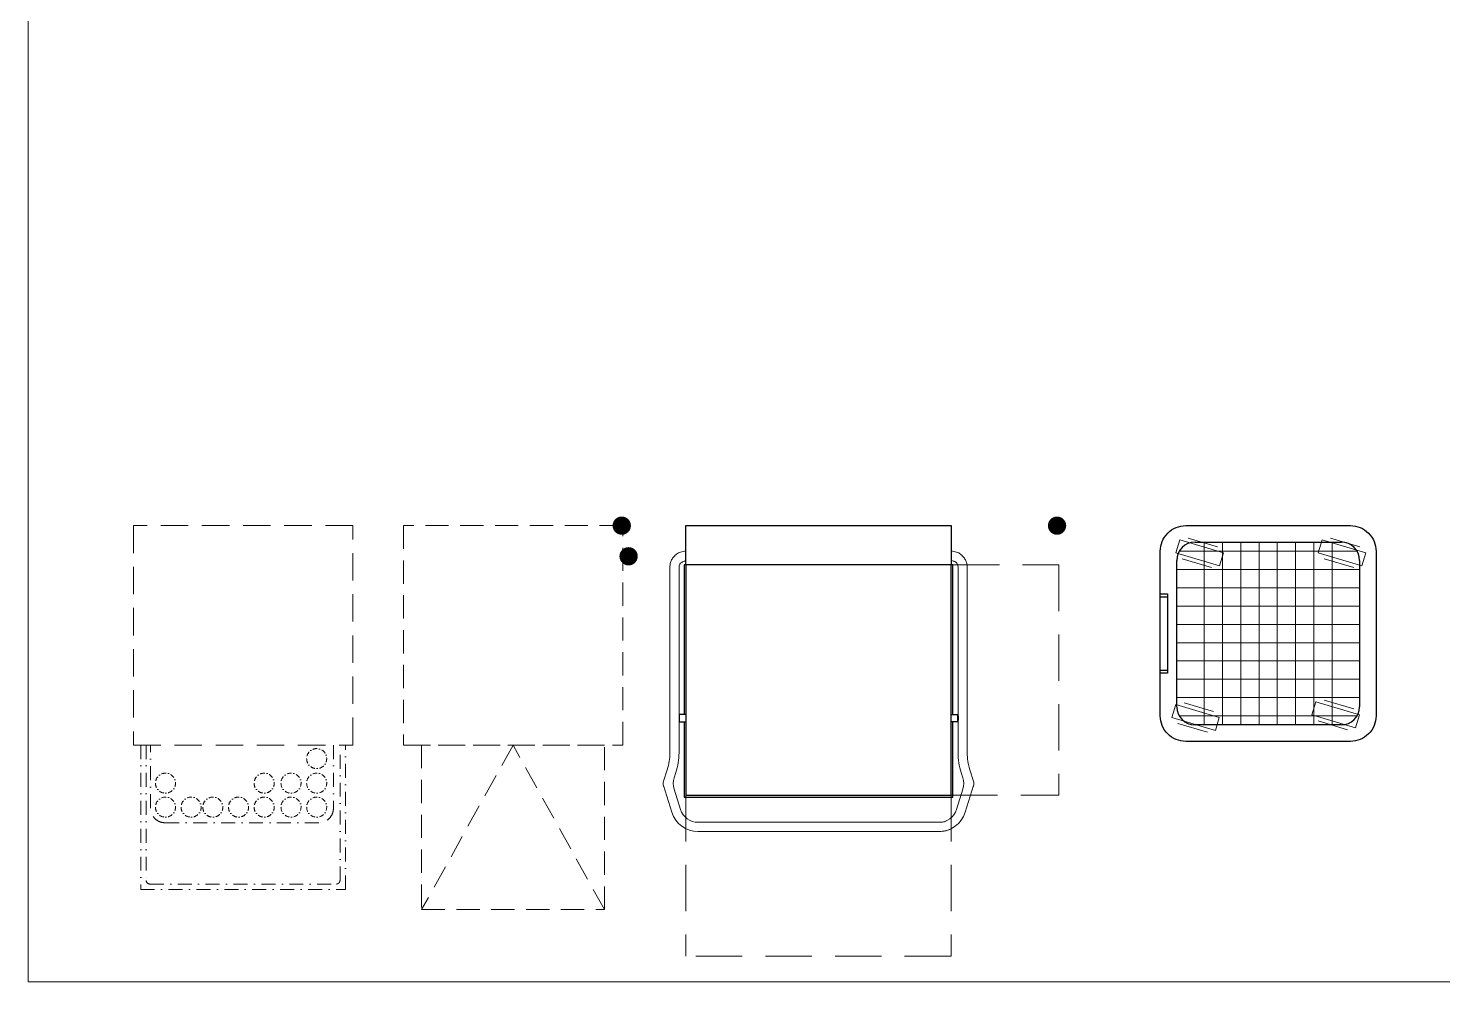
# Model space of a CAD drawing. Header units: millimetres. Extents: x 46649 to 61237, y -33954 to -18530.
# Drawn here: x 46649 to 50517, y -33954 to -31347 of the extents above; entities that cross this region are included whole.
import ezdxf
from ezdxf.enums import TextEntityAlignment as Align

# ---------------------------------------------------------------- set-up
doc = ezdxf.new("R2010")
doc.units = ezdxf.units.MM
for name, pattern in [('DASHDOT', [25.4, 12.7, -6.35, 0, -6.35]), ('DASHED', [19.05, 12.7, -6.35]), ('HIDDEN', [0.375, 0.25, -0.125])]:
    doc.linetypes.add(name, pattern=pattern)
doc.layers.add('3333.GF.101_00$0$ATTRIBUTE', color=1, linetype='Continuous')
doc.layers.add('ATTRIBUTE', color=1, linetype='Continuous')
for name, color, linetype, lineweight in [('3333.GF.101_00$0$t1-e', 1, 'Continuous', 5), ('border', 7, 'Continuous', 0), ('e-1', 7, 'Continuous', 9), ('ed-1', 6, 'Continuous', 5), ('ed-3', 140, 'Continuous', 9), ('eo-1', 7, 'Continuous', 9), ('eo-3', 2, 'Continuous', 25), ('m-1', 7, 'Continuous', 9), ('t1-e', 1, 'Continuous', 5)]:
    doc.layers.add(name, color=color, linetype=linetype, lineweight=lineweight)
doc.styles.add('3333.GF.101_00$0$TAHOMA', font='', dxfattribs={"height": 80})
doc.styles.add('TAHOMA', font='', dxfattribs={"height": 32})
doc.styles.get('3333.GF.101_00$0$TAHOMA').set_extended_font_data('Tahoma')
doc.styles.get('TAHOMA').set_extended_font_data('Tahoma')

# ---------------------------------------------------------------- blocks, each defined once
blk = doc.blocks.new('AUXXLS-11')
at = {"layer": 'e-1', "color": 3, "const_width": 25}
blk.add_lwpolyline([(-12.5, 0, 1), (12.5, 0, 1)], format="xyb", close=True, dxfattribs=at)
at = {"layer": 'ed-1'}
for p, q in [((-1058.7, -589.9), (-1058.7, -112.9)), ((-1058.7, -620.9), (-1058.7, -112.9)), ((-1033.7, -521.7), (-1033.7, -112.9)), ((-1033.7, -521.7), (-1033.7, -112.9)), ((-270.7, -112.9), (-270.7, -521.7)), ((-270.7, -112.9), (-270.7, -521.7)), ((-245.7, -112.9), (-245.7, -589.9)), ((-245.7, -112.9), (-245.7, -620.9)), ((-1033.7, -589.9), (-1033.7, -531.2)), ((-1033.7, -620.9), (-1033.7, -531.2)), ((-270.7, -531.2), (-270.7, -589.9)), ((-270.7, -531.2), (-270.7, -620.9)), ((-1076.3, -698.6), (-1066.1, -667.3)), ((-1047.1, -689.7), (-1042.4, -675.1)), ((-257.4, -689.7), (-262.1, -675.1)), ((-228.2, -698.6), (-238.4, -667.3)), ((-1053.4, -783.7), (-1076.4, -710.9)), ((-1029.6, -776.2), (-1047.3, -720.2)), ((-274.9, -776.2), (-257.2, -720.2)), ((-251, -783.7), (-228.1, -710.9)), ((-322.6, -811.2), (-981.9, -811.2)), ((-322.6, -836.2), (-981.9, -836.2))]:
    blk.add_line(p, q, dxfattribs=at)
at = {"layer": 'ed-1', "linetype": 'DASHED', "ltscale": 10}
for p, q in [((-284.7, -107), (5.3, -107)), ((5.3, -107), (5.3, -737)), ((-1014.7, -737), (-1014.7, -1177)), ((-289.7, -737), (5.3, -737)), ((-289.7, -737), (-289.7, -1177)), ((-289.7, -1177), (-1014.7, -1177))]:
    blk.add_line(p, q, dxfattribs=at)
at = {"layer": 'ed-1'}
for centre, radius, start, end in [((-1208.7, -620.9), 150, 341.9538, 0), ((-1208.7, -620.9), 175, 341.9538, 0), ((-95.7, -620.9), 175, 180, 198.0462), ((-95.7, -620.9), 150, 180, 198.0462), ((-999.6, -705.2), 50, 161.9538, 197.4985), ((-304.9, -705.2), 50, 342.5015, 18.0462), ((-981.9, -761.2), 75, 197.4985, 270), ((-981.9, -761.2), 50, 197.4985, 270), ((-322.6, -761.2), 50, 270, 342.5015), ((-322.6, -761.2), 75, 270, 342.5015)]:
    blk.add_arc(centre, radius, start, end, dxfattribs=at)
for points, knots in [([(-1058.7, -112.9), (-1058.5, -109.6), (-1058, -102.9), (-1054.3, -93.3), (-1048.4, -84.6), (-1040.5, -77.4), (-1031, -71.9), (-1018.8, -69.5), (-1014.9, -68.8), (-1014.7, -68.8)], [0, 0, 0, 0, 9.98108, 20.110174, 30.478836, 41.121453, 52.013829, 63.087598, 63.702887, 63.702887, 63.702887, 63.702887]), ([(-289.7, -68.8), (-289.5, -68.8), (-285.7, -69.5), (-273.5, -71.9), (-264, -77.4), (-256.1, -84.6), (-250.2, -93.3), (-246.5, -102.8), (-246, -109.6), (-245.7, -112.9)], [10.547799, 10.547799, 10.547799, 10.547799, 11.199909, 22.280618, 33.156647, 43.771439, 54.116313, 64.241578, 74.250822, 74.250822, 74.250822, 74.250822]), ([(-1033.7, -112.9), (-1033.6, -111.1), (-1033.2, -107.3), (-1030.4, -102.4), (-1021.4, -98.2), (-1017.6, -95.9), (-1015.3, -94.9), (-1014.7, -94.7)], [0, 0, 0, 0, 5.552145, 11.099166, 16.770522, 22.667296, 24.310357, 24.310357, 24.310357, 24.310357]), ([(-289.7, -94.7), (-289.2, -94.9), (-286.9, -95.9), (-278.1, -98.2), (-274.1, -102.4), (-271.3, -107.4), (-270.9, -111.1), (-270.7, -112.9)], [10.7248, 10.7248, 10.7248, 10.7248, 12.362207, 18.268635, 23.947315, 29.493447, 35.035165, 35.035165, 35.035165, 35.035165]), ([(-1075.6, -713.5), (-1075.9, -712.9), (-1076.9, -710.2), (-1077.1, -707.3), (-1077.3, -705.1)], [22.637166, 22.637166, 22.637166, 22.637166, 24.732518, 31.296874, 31.296874, 31.296874, 31.296874]), ([(-228.9, -713.5), (-228.6, -712.9), (-227.6, -710.2), (-227.4, -707.3), (-227.2, -705.1)], [22.637166, 22.637166, 22.637166, 22.637166, 24.732518, 31.296874, 31.296874, 31.296874, 31.296874])]:
    blk.add_open_spline(points, degree=3, knots=knots, dxfattribs=at)
for points in [[(-1077.3, -705.1), (-1076.3, -698.6)], [(-227.2, -705.1), (-228.2, -698.6)], [(-302.8, -807.8), (-305.5, -808.7), (-310.5, -810), (-316.3, -810.9), (-322.6, -811.2)], [(-291.1, -829.9), (-301, -833.5), (-311.6, -835.5), (-322.6, -836.2)]]:
    blk.add_spline(points, degree=3, dxfattribs=at)
at = {"layer": 'eo-3'}
for p, q in [((-1014.7, 0), (-289.7, 0)), ((-1014.7, 0), (-289.7, 0)), ((-1014.7, -107), (-1014.7, 0)), ((-289.7, 0), (-289.7, -107)), ((-284.7, -107), (-1019.7, -107)), ((-1019.7, -107), (-1019.7, -516.1)), ((-289.7, -107), (-1014.7, -107)), ((-1014.7, -107), (-1014.7, -552)), ((-289.7, -737), (-289.7, -107)), ((-1033.7, -520.1), (-1033.7, -532.1)), ((-1033.7, -520.1), (-1032.7, -520.1)), ((-1033.7, -532.1), (-1032.7, -532.1)), ((-1032.7, -536.1), (-1032.7, -516.1)), ((-1014.7, -516.1), (-1032.7, -516.1)), ((-1032.7, -536.1), (-1014.7, -536.1)), ((-1019.7, -536.1), (-1019.7, -552)), ((-289.7, -516.1), (-271.7, -516.1)), ((-271.7, -536.1), (-289.7, -536.1)), ((-271.7, -536.1), (-271.7, -516.1)), ((-270.7, -520.1), (-271.7, -520.1)), ((-270.7, -532.1), (-271.7, -532.1)), ((-270.7, -520.1), (-270.7, -532.1)), ((-1014.7, -552), (-1014.7, -737))]:
    blk.add_line(p, q, dxfattribs=at)
for points in [[(-284.7, -516.1), (-284.7, -107)], [(-1019.7, -552), (-1019.7, -742), (-284.7, -742), (-284.7, -536.1)], [(-1014.7, -737), (-289.7, -737)]]:
    blk.add_lwpolyline(points, dxfattribs=at)
at = {"layer": 'm-1', "color": 5, "const_width": 25}
blk.add_lwpolyline([(-1202.8, 0, 1), (-1177.8, 0, 1)], format="xyb", close=True, dxfattribs=at)
at = {"layer": 'm-1', "color": 4, "const_width": 25}
blk.add_lwpolyline([(-1184.1, -83.8, 1), (-1159.1, -83.8, 1)], format="xyb", close=True, dxfattribs=at)
at = {"layer": 'ATTRIBUTE', "style": 'TAHOMA', "text_generation_flag": 6, "flags": 5}
for tag, p in [('TAG', (189.9, 1529.7)), ('DESCRIPTION', (185.8, 1407.6)), ('MAKE', (180.6, 1278.1)), ('MODEL', (185.8, 1148.6)), ('OPTION', (180.6, 1020.9)), ('HEATREJECT', (183.6, -882.7)), ('WEIGHT', (183.6, -997.1)), ('COMMENTS', (183.6, -1109.3))]:
    blk.add_attdef(tag, p, '', height=80, rotation=180, dxfattribs=at)
at = {"layer": 'ATTRIBUTE', "color": 3, "style": 'TAHOMA', "text_generation_flag": 6, "flags": 5}
for tag, p in [('KW', (177.2, 856.7)), ('AMP/PH', (182.5, 727.1)), ('IPRATE', (182.1, 602)), ('HP', (178.3, 468.4)), ('PHASE', (178.3, 338.9)), ('MCB', (178.3, 209.4)), ('CONTROL', (183.6, 79.8))]:
    blk.add_attdef(tag, p, '', height=80, rotation=180, dxfattribs=at)
at = {"layer": 'ATTRIBUTE', "color": 5, "style": 'TAHOMA', "text_generation_flag": 6, "flags": 5}
for tag, p in [('WATER', (183.6, -55.1)), ('VIA', (178.3, -184.6)), ('PRESSURE', (183.6, -314.2)), ('FLOWRATE', (183.6, -443.7))]:
    blk.add_attdef(tag, p, '', height=80, rotation=180, dxfattribs=at)
at = {"layer": 'ATTRIBUTE', "color": 4, "style": 'TAHOMA', "text_generation_flag": 6, "flags": 5}
for tag, p in [('WASTE', (178.3, -589.5)), ('FLOWRATEW', (183.6, -717.4))]:
    blk.add_attdef(tag, p, '', height=80, rotation=180, dxfattribs=at)
at = {"layer": 't1-e', "style": 'TAHOMA', "text_generation_flag": 6, "flags": 4}
blk.add_attdef('ITEM', text='', height=80, rotation=180, dxfattribs=at).set_placement((-704, -1261.2), align=Align.MIDDLE)
blk = doc.blocks.new('Hobart Glass washer gx-11a')
at = {"layer": 'ed-3', "linetype": 'DASHED', "ltscale": 5}
blk.add_lwpolyline([(50, 600), (550, 600), (550, 1050), (50, 1050)], close=True, dxfattribs=at)
blk.add_lwpolyline([(50, 1050), (300, 600), (550, 1050)], dxfattribs=at)
at = {"layer": 'eo-1', "linetype": 'DASHED', "ltscale": 5}
blk.add_lwpolyline([(0, 0), (600, 0), (600, 600), (0, 600)], close=True, dxfattribs=at)
blk = doc.blocks.new('A$C66CD291E')
at = {"layer": 'ed-1'}
blk.add_lwpolyline([(10.9, 124.3), (48.2, 124.3), (48.2, 0), (10.9, 0)], close=True, dxfattribs=at)
for points in [[(0, 103.7), (0, 19.7)], [(59.1, 103.7), (59.1, 19.7)]]:
    blk.add_lwpolyline(points, dxfattribs=at)
blk = doc.blocks.new('Nordien Basket Trolley BAT-6')
at = {"layer": 'ed-1'}
for p, q in [((120, 545), (120, 45)), ((170, 545), (170, 45)), ((220, 545), (220, 45)), ((270, 545), (270, 45)), ((320, 545), (320, 45)), ((370, 545), (370, 45)), ((420, 545), (420, 45)), ((470, 545), (470, 45)), ((538.3, 520), (51.7, 520)), ((545, 470), (45, 470)), ((545, 420), (45, 420)), ((545, 370), (45, 370)), ((545, 320), (45, 320)), ((545, 270), (45, 270)), ((545, 220), (45, 220)), ((545, 170), (45, 170)), ((545, 120), (45, 120)), ((538.3, 70), (51.7, 70))]:
    blk.add_line(p, q, dxfattribs=at)
at = {"layer": 'eo-3'}
for p, q in [((95, 545), (495, 545)), ((45, 95), (45, 495)), ((545, 495), (545, 95)), ((0, 395), (20, 395)), ((0, 195), (20, 195)), ((495, 45), (95, 45))]:
    blk.add_line(p, q, dxfattribs=at)
blk.add_lwpolyline([(70, 590), (520, 590, -0.414214), (590, 520), (590, 70, -0.414214), (520, 0), (70, 0, -0.414214), (0, 70), (0, 520, -0.414214)], format="xyb", close=True, dxfattribs=at)
blk.add_lwpolyline([(0, 186.3), (0, 403.7), (20, 403.7), (20, 186.3)], close=True, dxfattribs=at)
for centre, start, end in [((95, 495), 90, 180), ((495, 495), 0, 90), ((95, 95), 180, 270), ((495, 95), 270, 0)]:
    blk.add_arc(centre, 50, start, end, dxfattribs=at)
at = {"layer": 'ed-1', "xscale": -1, "rotation": 73.4178250773374}
for p in [(175.8, 526.3), (564.9, 526.3), (547.8, 83.1), (164.6, 76)]:
    blk.add_blockref('A$C66CD291E', p, dxfattribs=at)
blk = doc.blocks.new('3333.GF.101_00$0$undercounter glass washer')
at = {"layer": '3333.GF.101_00$0$ATTRIBUTE', "style": '3333.GF.101_00$0$TAHOMA', "text_generation_flag": 6, "flags": 5}
for tag, p in [('WEIGHT', (-1229.7, 1916.8)), ('HEATREJECT', (-1227.6, 1799)), ('OPTION', (-1226.8, 433.7)), ('MODEL', (-1232, 306)), ('MAKE', (-1232, 176.5)), ('DESCRIPTION', (-1232, 47)), ('TAG', (-1239.1, -73.9))]:
    blk.add_attdef(tag, p, '', height=80, dxfattribs=at)
at = {"layer": '3333.GF.101_00$0$ATTRIBUTE', "color": 4, "style": '3333.GF.101_00$0$TAHOMA', "text_generation_flag": 6, "flags": 5}
for tag, p in [('FLOWRATEW', (-1229.7, 1683.9)), ('WASTE', (-1229.7, 1574.9))]:
    blk.add_attdef(tag, p, '', height=80, dxfattribs=at)
at = {"layer": '3333.GF.101_00$0$ATTRIBUTE', "color": 5, "style": '3333.GF.101_00$0$TAHOMA', "text_generation_flag": 6, "flags": 5}
for tag, p in [('FLOWRATE', (-1229.7, 1460.6)), ('PRESSURE', (-1229.7, 1331.1)), ('VIA', (-1229.7, 1201.6)), ('WATER', (-1229.7, 1072))]:
    blk.add_attdef(tag, p, '', height=80, dxfattribs=at)
at = {"layer": '3333.GF.101_00$0$ATTRIBUTE', "color": 3, "style": '3333.GF.101_00$0$TAHOMA', "text_generation_flag": 6, "flags": 5}
for tag, p in [('CONTROL', (-1229.7, 937.1)), ('PHASE', (-1229.7, 813.4)), ('AMP/PH', (-1228.6, 680.2)), ('KW', (-1228.6, 550.7))]:
    blk.add_attdef(tag, p, '', height=80, dxfattribs=at)
at = {"layer": '3333.GF.101_00$0$t1-e', "style": '3333.GF.101_00$0$TAHOMA', "text_generation_flag": 6, "flags": 4}
blk.add_attdef('ITEM', text='', height=80, dxfattribs=at).set_placement((-319.4, 1117.3), align=Align.MIDDLE)
at = {"linetype": 'HIDDEN', "ltscale": 300}
blk.add_wipeout([(0, 0), (-600, 0), (-600, 600), (0, 600)], dxfattribs=at).dxf.layer = 'eo-1'
at = {"layer": 'eo-1', "linetype": 'HIDDEN', "ltscale": 300}
for p, q in [((-600, 0), (-600, 600)), ((0, 600), (0, 0)), ((0, 0), (-600, 0))]:
    blk.add_line(p, q, dxfattribs=at)
at = {"linetype": 'DASHDOT', "ltscale": 3}
blk.add_wipeout([(-20, 600), (-580, 600), (-580, 994.9), (-20, 994.9)], dxfattribs=at).dxf.layer = 'ed-1'
at = {"layer": 'ed-1', "linetype": 'DASHDOT', "ltscale": 3}
for p, q in [((-580, 600), (-580, 994.9)), ((-580, 994.9), (-20, 994.9)), ((-565, 600), (-565, 969.9)), ((-555, 979.9), (-45, 979.9)), ((-35, 969.9), (-35, 600)), ((-20, 994.9), (-20, 600))]:
    blk.add_line(p, q, dxfattribs=at)
blk.add_lwpolyline([(-53, 600), (-53, 772.4, 0.414214), (-93, 812.4), (-513, 812.4, 0.414214), (-553, 772.4), (-553, 600)], format="xyb", dxfattribs=at)
at = {"layer": 'ed-1', "linetype": 'DASHDOT'}
for centre in [(-512.4, 769.7), (-442.2, 769.7), (-382.8, 769.7), (-312.5, 769.7), (-242.3, 769.7), (-169, 769.7), (-98.8, 769.7), (-512.4, 704.1), (-242.3, 704.1), (-169, 704.1), (-98.8, 704.1), (-98.8, 637)]:
    blk.add_circle(centre, 27.4, dxfattribs=at)
at = {"layer": 'ed-1', "linetype": 'DASHDOT', "ltscale": 3}
for centre, start, end in [((-555, 969.9), 90, 180), ((-45, 969.9), 0, 90)]:
    blk.add_arc(centre, 10, start, end, dxfattribs=at)
at = {"layer": 'eo-1', "linetype": 'HIDDEN', "ltscale": 300}
blk.add_line((-600, 600), (0, 600), dxfattribs=at)

msp = doc.modelspace()

# ---------------------------------------------------------------- block references
msp.add_blockref('AUXXLS-11', (49462.524126, -32707.251386))
at = {"layer": 'eo-3', "xscale": -1, "rotation": 180}
msp.add_blockref('3333.GF.101_00$0$undercounter glass washer', (47536.744538, -32707.251386), dxfattribs=at)
at = {"layer": 'eo-3', "rotation": 180}
msp.add_blockref('Hobart Glass washer gx-11a', (48275.009206, -32707.251386), dxfattribs=at)
at = {"layer": 'eo-3'}
msp.add_blockref('Nordien Basket Trolley BAT-6', (49744.771311, -33297.251363), dxfattribs=at)

# ---------------------------------------------------------------- next in the draw order: linework, layer by layer
at = {"layer": 'border'}
msp.add_lwpolyline([(61237.47042, -18530.37398), (61237.47042, -33954.2691), (46649.3202, -33954.2691), (46649.3202, -18530.37398), (61237.47042, -18530.37398)], dxfattribs=at)

doc.saveas('drawing.dxf')
